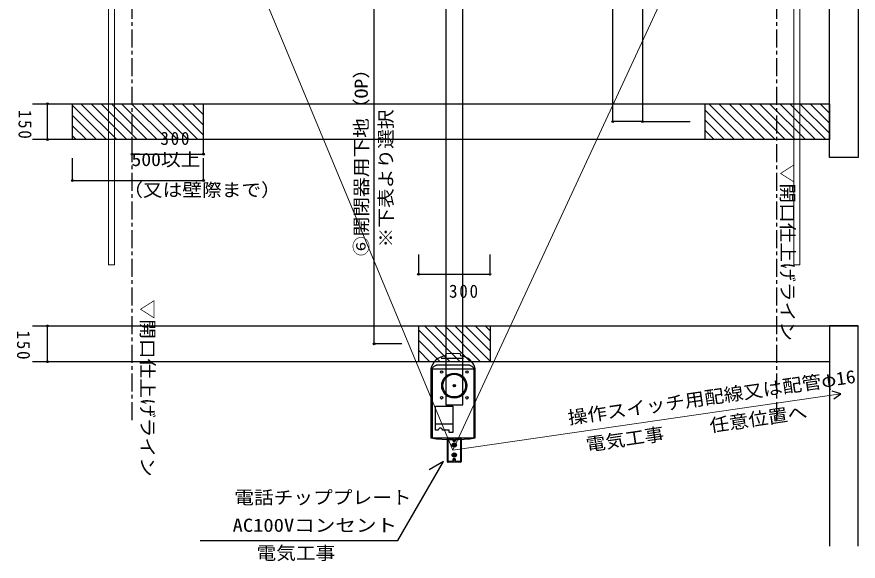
# Model space of a CAD drawing. Units: millimetres on the paper, enlarged 10 times, with parts at other scales. Extents: x -11000 to 565, y -4772 to 3349.
# Drawn here: x -5060 to -2710, y -622 to 897 of the extents above; entities that cross this region are included whole.
import ezdxf
from ezdxf.enums import TextEntityAlignment as Align

# ---------------------------------------------------------------- set-up
doc = ezdxf.new("R2010")
doc.units = ezdxf.units.MM
doc.header["$LTSCALE"] = 10
doc.header["$PDMODE"] = 32
doc.header["$PDSIZE"] = 5
doc.linetypes.add('CHAIN1', pattern=[8, 5, -1, 1, -1])
for name, color, linetype in [('0-0', 7, 'Continuous'), ('0-1', 7, 'Continuous'), ('0-2', 7, 'Continuous'), ('0-4', 7, 'Continuous'), ('0-5', 7, 'Continuous')]:
    doc.layers.add(name, color=color, linetype=linetype)
doc.layers.add('0-8', color=7, linetype='Continuous', lineweight=18)
doc.styles.add('ＭＳ ゴシック', font='')
doc.styles.get('ＭＳ ゴシック').set_extended_font_data('MS Gothic')

msp = doc.modelspace()

# ---------------------------------------------------------------- linework, layer by layer
at = {"layer": '0-0', "linetype": 'CHAIN1'}
for p, q in [((-4738.44, 2861.76), (-4738.44, -237.05)), ((-2938.44, 2861.76), (-2938.44, -237.05))]:
    msp.add_line(p, q, dxfattribs=at)
at = {"layer": '0-0'}
for points in [[(-3312.51, 1271.19), (-3312.51, 604.53), (-3179.42, 604.53)], [(-4738.44, 557.13), (-4738.44, 513.86), (-4538.44, 513.86), (-4538.44, 557.13)], [(-4905.11, 503.04), (-4905.11, 440.29), (-4538.44, 440.29), (-4538.44, 503.04)], [(-3938.44, 234.07), (-3938.44, 178.58), (-3738.44, 178.58), (-3738.44, 234.07)], [(-4547.8, -564.5), (-3995.71, -564.5), (-3868.5, -344.16), (-3907.99, -366.96)]]:
    msp.add_lwpolyline(points, dxfattribs=at)
for p in [(-3312.51, 604.53), (-4738.44, 513.86), (-4538.44, 513.86), (-4905.11, 440.29), (-4538.44, 440.29), (-3938.44, 178.58), (-3738.44, 178.58)]:
    msp.add_point(p, dxfattribs=at)
at = {"layer": '0-1'}
msp.add_line((-2710.23, -580.45), (-2710.23, 34.53), dxfattribs=at)
for points in [[(-2710.23, 2079.19), (-2710.23, 504.47), (-2790.23, 504.47), (-2790.23, 2758.2)], [(-2710.23, 34.53), (-2790.23, 34.53), (-2790.23, -580.45)], [(-2778.13, -168.78), (-2758.38, -154.8), (-2783.1, -147.81)]]:
    msp.add_lwpolyline(points, dxfattribs=at)
at = {"layer": '0-2'}
for p, q in [((-3857.44, -344.11), (-3857.44, -279.44)), ((-3855.77, -277.77), (-3821.11, -277.77)), ((-3855.77, -343.44), (-3855.77, -280.11)), ((-3855.11, -279.44), (-3843.11, -279.44)), ((-3842.44, -280.11), (-3842.44, -283.94)), ((-3834.44, -283.94), (-3834.44, -280.11)), ((-3833.77, -279.44), (-3821.77, -279.44)), ((-3821.11, -280.11), (-3821.11, -343.44)), ((-3819.44, -279.44), (-3819.44, -344.11)), ((-3843.11, -297.19), (-3843.11, -298.52)), ((-3843.11, -297.86), (-3833.77, -297.86)), ((-3835.44, -295.52), (-3841.44, -295.52)), ((-3835.44, -300.19), (-3841.44, -300.19)), ((-3841.18, -283.94), (-3835.25, -283.94)), ((-3833.77, -298.52), (-3833.77, -297.19)), ((-3840.77, -322.69), (-3840.77, -328.69)), ((-3836.16, -325.69), (-3840.77, -325.69)), ((-3839.11, -321.02), (-3837.77, -321.02)), ((-3836.11, -328.69), (-3836.11, -322.69)), ((-3821.11, -345.77), (-3855.77, -345.77)), ((-3843.11, -344.11), (-3855.11, -344.11)), ((-3842.44, -339.61), (-3842.44, -343.44)), ((-3835.25, -339.61), (-3841.18, -339.61)), ((-3839.11, -330.36), (-3837.77, -330.36)), ((-3834.44, -343.44), (-3834.44, -339.61)), ((-3821.77, -344.11), (-3833.77, -344.11))]:
    msp.add_line(p, q, dxfattribs=at)
for centre, radius in [((-3838.44, -297.86), 6), ((-3838.44, -297.86), 5.33), ((-3838.44, -283.94), 1.17), ((-3838.44, -325.69), 6), ((-3838.44, -325.69), 5.33), ((-3838.44, -339.61), 1.17)]:
    msp.add_circle(centre, radius, dxfattribs=at)
for centre, radius, start, end in [((-3855.77, -279.44), 1.67, 90, 180), ((-3855.11, -280.11), 0.667, 90, 180), ((-3843.11, -280.11), 0.667, 0, 90), ((-3833.77, -280.11), 0.667, 90, 180), ((-3821.77, -280.11), 0.667, 0, 90), ((-3821.11, -279.44), 1.67, 0, 90), ((-3841.44, -297.19), 1.67, 90, 180), ((-3841.44, -298.52), 1.67, 180, 270), ((-3838.44, -283.94), 4, 180, 0), ((-3835.44, -297.19), 1.67, 0, 90), ((-3835.44, -298.52), 1.67, 270, 0), ((-3839.11, -322.69), 1.67, 90, 180), ((-3839.11, -328.69), 1.67, 180, 270), ((-3837.77, -322.69), 1.67, 0, 90), ((-3837.77, -328.69), 1.67, 270, 0), ((-3855.77, -344.11), 1.67, 180, 270), ((-3855.11, -343.44), 0.667, 180, 270), ((-3843.11, -343.44), 0.667, 270, 0), ((-3838.44, -339.61), 4, 0, 180), ((-3833.77, -343.44), 0.667, 180, 270), ((-3821.77, -343.44), 0.667, 270, 0), ((-3821.11, -344.11), 1.67, 270, 0)]:
    msp.add_arc(centre, radius, start, end, dxfattribs=at)
at = {"layer": '0-4'}
for p, q in [((-3862.27, -44.09), (-3863.3, -48.22)), ((-3842.11, -42.14), (-3861.04, -43.08)), ((-3822.51, -43.08), (-3841.44, -42.14)), ((-3820.25, -48.22), (-3821.28, -44.09)), ((-3874.56, -55.46), (-3812.8, -55.46)), ((-3903.77, -93.46), (-3899.44, -93.46)), ((-3795.83, -75.46), (-3887.72, -75.46)), ((-3784.11, -85.46), (-3784.11, -278.12)), ((-3779.77, -93.46), (-3779.77, -85.6)), ((-3835.27, -132.14), (-3841.61, -132.14)), ((-3838.44, -128.97), (-3838.44, -135.31)), ((-3842.44, -239.46), (-3890.44, -239.46))]:
    msp.add_line(p, q, dxfattribs=at)
for points in [[(-3984.84, -15.47), (-4061.9, -15.47), (-4061.9, 2071.19), (-3984.84, 2071.19)], [(-3312.51, 604.53), (-3395.32, 604.53), (-3395.32, 2071.19), (-3312.51, 2071.19)], [(-3903.77, -85.6), (-3903.77, -278.12), (-3779.77, -278.12), (-3779.77, -93.46), (-3784.11, -93.46)], [(-3899.44, -278.12), (-3899.44, -85.46), (-3784.11, -85.46)], [(-3883.11, -256.79), (-3890.44, -256.79), (-3890.44, -189.46), (-3842.44, -189.46), (-3842.44, -262.79)], [(-3842.44, -262.79), (-3852.44, -262.79), (-3852.44, -256.79), (-3871.11, -256.79)]]:
    msp.add_lwpolyline(points, dxfattribs=at)
msp.add_lwpolyline([(-3862.11, 2034.53), (-3862.11, -185.47), (-3814.77, -185.47), (-3814.77, 2034.53)], close=True, dxfattribs=at)
for centre, radius in [((-3873.77, -94.12), 3.33), ((-3803.11, -94.12), 3.33), ((-3838.44, -132.14), 35), ((-3838.44, -132.14), 31.67), ((-3838.44, -132.14), 3.33), ((-3838.44, -132.14), 3.17), ((-3873.77, -166.12), 3.33), ((-3803.11, -166.12), 3.33)]:
    msp.add_circle(centre, radius, dxfattribs=at)
for centre, radius, start, end in [((-3860.97, -44.42), 1.33, 92.85487, 165.96376), ((-3841.77, -48.8), 6.67, 87.14513, 92.85487), ((-3822.58, -44.42), 1.33, 14.03624, 87.14513), ((-3858.19, -95.47), 46.67, 97.65958, 167.43002), ((-3864.59, -47.9), 1.33, 277.65958, 345.96376), ((-3818.96, -47.9), 1.33, 194.03624, 262.34042), ((-3825.35, -95.47), 46.67, 12.56998, 82.34042), ((-3902.44, -85.6), 1.33, 167.43002, 180), ((-3883.77, -93.46), 18.67, 109.18814, 180), ((-3887.72, -82.12), 6.67, 90, 109.18814), ((-3795.83, -82.12), 6.67, 70.81186, 90), ((-3799.77, -93.46), 18.67, 0, 70.81186), ((-3781.11, -85.6), 1.33, 0, 12.56998), ((-3877.11, -256.79), 6, 0, 180), ((-3841.77, 131.4), 414.19, 261.39106, 278.60894)]:
    msp.add_arc(centre, radius, start, end, dxfattribs=at)
for p in [(-3395.32, 604.53), (-4061.9, -15.47)]:
    msp.add_point(p, dxfattribs=at)
at = {"layer": '0-5'}
for p, q in [((-4974.41, 554.53), (-4974.41, 654.53)), ((-4905.11, 654.53), (-4905.11, 554.53)), ((-4809.18, 554.53), (-4905.11, 650.46)), ((-4780.89, 554.53), (-4880.89, 654.53)), ((-4852.61, 654.53), (-4752.61, 554.53)), ((-4824.32, 654.53), (-4724.32, 554.53)), ((-4696.04, 554.53), (-4796.04, 654.53)), ((-4767.75, 654.53), (-4667.75, 554.53)), ((-4639.47, 554.53), (-4739.47, 654.53)), ((-4711.19, 654.53), (-4611.19, 554.53)), ((-4582.9, 554.53), (-4682.9, 654.53)), ((-4654.62, 654.53), (-4554.62, 554.53)), ((-4538.44, 566.64), (-4626.33, 654.53)), ((-4598.05, 654.53), (-4538.44, 594.92)), ((-4538.44, 623.2), (-4569.76, 654.53)), ((-4541.48, 654.53), (-4538.44, 651.49)), ((-4538.44, 557.13), (-4538.44, 654.53)), ((-3138.44, 654.53), (-3138.44, 554.53)), ((-3055.55, 554.53), (-3138.44, 637.42)), ((-3127.27, 654.53), (-3027.27, 554.53)), ((-2998.98, 554.53), (-3098.98, 654.53)), ((-3070.7, 654.53), (-2970.7, 554.53)), ((-2942.41, 554.53), (-3042.41, 654.53)), ((-3014.13, 654.53), (-2914.13, 554.53)), ((-2885.85, 554.53), (-2985.85, 654.53)), ((-2957.56, 654.53), (-2857.56, 554.53)), ((-2829.28, 554.53), (-2929.28, 654.53)), ((-2900.99, 654.53), (-2800.99, 554.53)), ((-2790.23, 572.05), (-2872.71, 654.53)), ((-2844.42, 654.53), (-2790.23, 600.33)), ((-2790.23, 628.62), (-2816.14, 654.53)), ((-4905.11, 622.18), (-4837.46, 554.53)), ((-4865.74, 554.53), (-4905.11, 593.89)), ((-3138.44, 609.13), (-3083.83, 554.53)), ((-4905.11, 565.61), (-4894.03, 554.53)), ((-3112.12, 554.53), (-3138.44, 580.85)), ((-2790.23, 554.53), (-5016.52, 554.53)), ((-5016.52, 34.53), (-2710.23, 34.53)), ((-4974.41, -65.47), (-4974.41, 34.53)), ((-3938.44, 34.53), (-3938.44, -65.47)), ((-3821.48, -65.47), (-3921.48, 34.53)), ((-3893.2, 34.53), (-3793.2, -65.47)), ((-3764.91, -65.47), (-3864.91, 34.53)), ((-3738.44, -63.66), (-3836.63, 34.53)), ((-3808.34, 34.53), (-3738.44, -35.37)), ((-3738.44, -7.09), (-3780.06, 34.53)), ((-3751.77, 34.53), (-3738.44, 21.19)), ((-3738.44, 34.53), (-3738.44, -65.62)), ((-3849.76, -65.47), (-3938.44, 23.2)), ((-3878.05, -65.47), (-3938.44, -5.08)), ((-3938.44, -33.36), (-3906.33, -65.47)), ((-2790.23, -65.47), (-5016.52, -65.47)), ((-3938.44, -61.65), (-3934.62, -65.47))]:
    msp.add_line(p, q, dxfattribs=at)
msp.add_lwpolyline([(-5016.52, 654.53), (-2790.23, 654.53), (-2790.23, 554.53)], dxfattribs=at)
for p in [(-4974.41, 654.53), (-4974.41, 554.53), (-4974.41, 34.53), (-4974.41, -65.47)]:
    msp.add_point(p, dxfattribs=at)
at = {"layer": '0-8'}
for points in [[(-2758.38, -154.8), (-3842.44, -312.2), (-4843.07, 2091.18), (-4784.34, 1998.66)], [(-4804.04, 2070.13), (-4804.04, 204.53), (-4787.37, 204.53), (-4787.37, 2024.4), (-4788.7, 2025.16), (-4792.49, 2018.6), (-4797.39, 2018.6)], [(-2872.84, 2070.13), (-2872.84, 204.53), (-2889.51, 204.53), (-2889.51, 2024.4), (-2888.18, 2025.16), (-2884.39, 2018.6), (-2879.49, 2018.6)], [(-3842.44, -312.2), (-2774.12, 1989.91), (-2873.42, 1998.03)]]:
    msp.add_lwpolyline(points, dxfattribs=at)

# ---------------------------------------------------------------- texts
at = {"layer": '0-0', "color": 3, "style": 'ＭＳ ゴシック', "width": 1.1}
for s, rotation, p in [('⑥開閉器用下地（OP）', 90, (-4068.82, 229.26)), ('※下表より選択', 90, (-3999.91, 253.45)), ('▽開口仕上げライン', 270, (-2936.55, 487.5)), ('▽開口仕上げライン', 270, (-4724.11, 108.45)), ('電気工事', 8.261, (-3466.27, -326.29))]:
    msp.add_text(s, height=36.66, rotation=rotation, dxfattribs=at).set_placement(p, align=Align.BOTTOM_LEFT)
at = {"layer": '0-0', "color": 3, "style": 'ＭＳ ゴシック'}
for s, width, p in [('電話チッププレート', 1.1, (-4452.64, -473.5)), ('AC100Vコンセント', 1.15, (-4457.5, -551.03)), ('電気工事', 1.1, (-4390.79, -628.56))]:
    msp.add_text(s, height=36.66, dxfattribs=dict(at, width=width)).set_placement(p, align=Align.BOTTOM_LEFT)
at = {"layer": '0-0', "color": 3, "char_height": 36.66, "attachment_point": 7, "style": 'ＭＳ ゴシック'}
for insert in [(-4658.95, 539.05), (-3852.97, 112.55)]:
    msp.add_mtext('\\T1.21;\\W0.95;300', dxfattribs=dict(at, insert=insert))
at = {"layer": '0-1', "color": 3, "style": 'ＭＳ ゴシック', "width": 1.1}
for s, p in [('500以上', (-4739.9, 469.62)), ('（又は壁際まで）', (-4762.95, 384.75))]:
    msp.add_text(s, height=36.66, dxfattribs=at).set_placement(p, align=Align.BOTTOM_LEFT)
at = {"layer": '0-5', "color": 3, "char_height": 36.66, "attachment_point": 7, "rotation": 270, "style": 'ＭＳ ゴシック'}
for insert in [(-5055.78, 637.68), (-5060.09, 21.72)]:
    msp.add_mtext('\\T1.21;\\W0.95;150', dxfattribs=dict(at, insert=insert))
at = {"layer": '0-8', "color": 3, "style": 'ＭＳ ゴシック', "width": 1.1}
for s, p in [('操作スイッチ用配線又は配管φ16', (-3516.83, -251.44)), ('任意位置へ', (-3121.22, -273.29))]:
    msp.add_text(s, height=36.66, rotation=8.261, dxfattribs=at).set_placement(p, align=Align.BOTTOM_LEFT)

doc.saveas('drawing.dxf')
